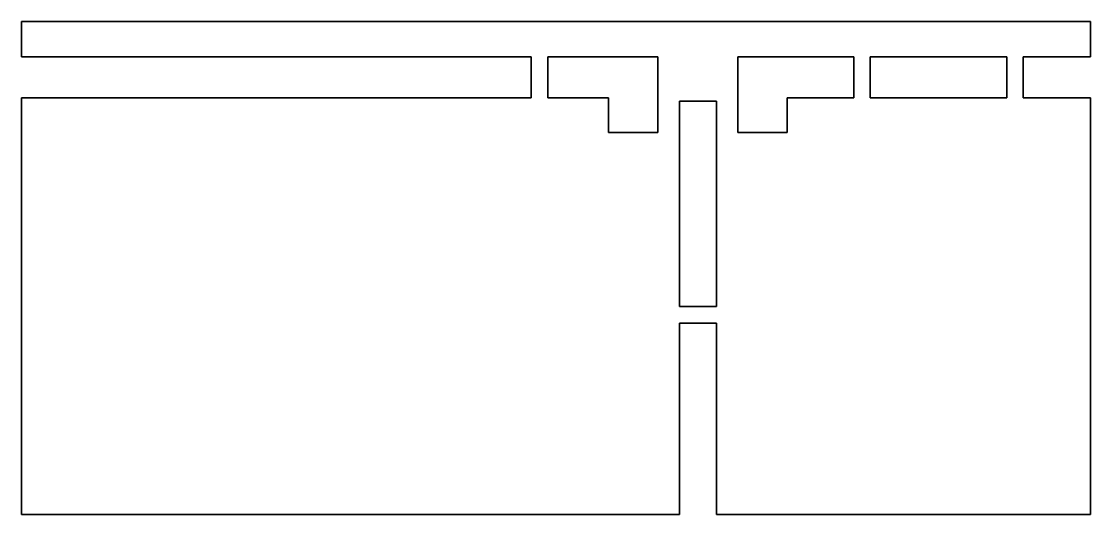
# Model space of a CAD drawing. Header units: millimetres. Extents: x 151.2 to 164.2, y 121.8 to 127.8.
import ezdxf

# ---------------------------------------------------------------- set-up
doc = ezdxf.new("R2010")
doc.units = ezdxf.units.MM
doc.header["$LTSCALE"] = 0.75
doc.layers.add('Visible', color=7, linetype='Continuous', lineweight=35)

msp = doc.modelspace()

# ---------------------------------------------------------------- linework, layer by layer
at = {"layer": 'Visible', "extrusion": (0, 1, 0)}
for p, q in [((151.227549, 127.757233), (151.227549, 127.3257)), ((164.227549, 127.757233), (151.227549, 127.757233)), ((164.227549, 127.3257), (164.227549, 127.757233)), ((151.227549, 127.3257), (157.427549, 127.3257)), ((157.427549, 127.3257), (157.427549, 126.8257)), ((157.627549, 127.3257), (158.967549, 127.3257)), ((157.627549, 126.8257), (157.627549, 127.3257)), ((158.967549, 127.3257), (158.967549, 126.4057)), ((159.937549, 126.4057), (159.937549, 127.3257)), ((159.937549, 127.3257), (161.347549, 127.3257)), ((161.347549, 127.3257), (161.347549, 126.8257)), ((161.547549, 127.3257), (163.207549, 127.3257)), ((161.547549, 126.8257), (161.547549, 127.3257)), ((163.207549, 127.3257), (163.207549, 126.8257)), ((163.407549, 127.3257), (164.227549, 127.3257)), ((163.407549, 126.8257), (163.407549, 127.3257)), ((151.227549, 126.8257), (151.227549, 121.757233)), ((157.427549, 126.8257), (151.227549, 126.8257)), ((158.367549, 126.8257), (157.627549, 126.8257)), ((158.367549, 126.4057), (158.367549, 126.8257)), ((159.227549, 126.787233), (159.677549, 126.787233)), ((159.227549, 124.287233), (159.227549, 126.787233)), ((159.677549, 126.787233), (159.677549, 124.287233)), ((160.537549, 126.8257), (160.537549, 126.4057)), ((161.347549, 126.8257), (160.537549, 126.8257)), ((163.207549, 126.8257), (161.547549, 126.8257)), ((164.227549, 126.8257), (163.407549, 126.8257)), ((164.227549, 121.757233), (164.227549, 126.8257)), ((158.967549, 126.4057), (158.367549, 126.4057)), ((160.537549, 126.4057), (159.937549, 126.4057)), ((159.677549, 124.287233), (159.227549, 124.287233)), ((159.227549, 124.087233), (159.677549, 124.087233)), ((159.227549, 121.757233), (159.227549, 124.087233)), ((159.677549, 124.087233), (159.677549, 121.757233)), ((151.227549, 121.757233), (159.227549, 121.757233)), ((159.677549, 121.757233), (164.227549, 121.757233))]:
    msp.add_line(p, q, dxfattribs=at)

doc.saveas('drawing.dxf')
